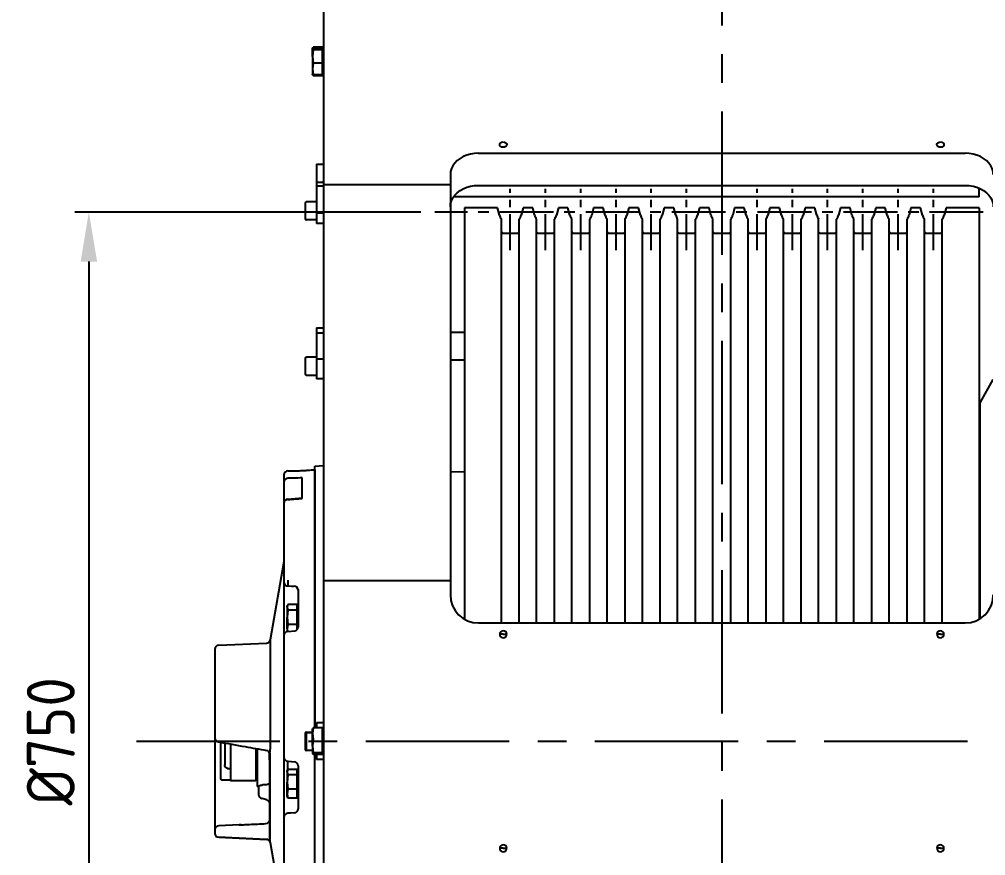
# Model space of a CAD drawing. Header units: millimetres. Extents: x -13 to 15102, y -1400 to 6249.
# Drawn here: x 10744 to 11430, y 1658 to 2251 of the extents above; entities that cross this region are included whole.
import ezdxf

# ---------------------------------------------------------------- set-up
doc = ezdxf.new("R2010")
doc.units = ezdxf.units.MM
doc.header["$LTSCALE"] = 2
doc.linetypes.add('CENTER', pattern=[10.16, 6.35, -1.27, 1.27, -1.27])
doc.linetypes.add('CENTER8', pattern=[6.35, 3.96875, -0.79375, 0.79375, -0.79375])
doc.layers.add('1轮廓实线层', color=7, linetype='Continuous')
doc.layers.add('3中心线层', color=1, linetype='CENTER8')
doc.styles.get("Standard").update_dxf_attribs({"font": 'isocp.shx', "height": 34, "bigfont": 'whgtxt.shx'})
doc.dimstyles.new('ISO-25', dxfattribs={"dimtxt": 34, "dimasz": 35, "dimexe": 10, "dimexo": 10, "dimgap": 10, "dimtad": 1, "dimdec": 4, "dimtxsty": 'Standard', "dimcen": 2.5, "dimclrd": 3, "dimclre": 3, "dimclrt": 2, "dimadec": 1, "dimazin": 2, "dimtfac": 1, "dimtdec": 4, "dimtmove": 0, "dimatfit": 3, "dimfxl": 1, "dimarcsym": 0})

# ---------------------------------------------------------------- blocks, each defined once
blk = doc.blocks.new('*D4852')
at = {"color": 3, "lineweight": -2}
for p, q in [((11029.07, 2114.05), (10783.64, 2114.05)), ((10793.64, 2079.05), (10793.64, 1399.05)), ((11029.07, 1364.05), (10783.64, 1364.05))]:
    blk.add_line(p, q, dxfattribs=at)
at = {"color": 3}
for points in [[(10799.48, 2079.05), (10787.81, 2079.05), (10793.64, 2114.05)], [(10787.81, 1399.05), (10799.48, 1399.05), (10793.64, 1364.05)]]:
    blk.add_solid(points, dxfattribs=at)
at = {"layer": 'Defpoints', "color": 0}
for p in [(11039.07, 2114.05), (10793.64, 1364.05), (11039.07, 1364.05)]:
    blk.add_point(p, dxfattribs=at)
at = {"color": 2, "insert": (10766.64, 1739.05), "char_height": 34, "attachment_point": 5, "rotation": 90}
blk.add_mtext('%%c750', dxfattribs=at)

msp = doc.modelspace()

# ---------------------------------------------------------------- linework, layer by layer
at = {"color": 1, "linetype": 'CENTER', "ltscale": 2}
for p, q in [((11092.46327, 2087.1569), (11092.46327, 2130.62078)), ((11117.46327, 2087.1569), (11117.46327, 2130.62078)), ((11142.46328, 2087.1569), (11142.46328, 2130.62078)), ((11167.46328, 2087.1569), (11167.46328, 2130.62078)), ((11192.46326, 2087.1569), (11192.46326, 2130.62078)), ((11217.46327, 2087.1569), (11217.46327, 2130.62078)), ((11267.46328, 2087.1569), (11267.46328, 2130.62078)), ((11292.46328, 2087.1569), (11292.46328, 2130.62078)), ((11317.46326, 2087.1569), (11317.46326, 2130.62078)), ((11342.46327, 2087.1569), (11342.46327, 2130.62078)), ((11367.46327, 2087.1569), (11367.46327, 2130.62078)), ((11392.46328, 2087.1569), (11392.46328, 2130.62078))]:
    msp.add_line(p, q, dxfattribs=at)
at = {"layer": '1轮廓实线层'}
for p, q in [((10959.96327, 2315.78453), (10959.96327, 2133.3382)), ((10952.7824, 2231.09635), (10952.28327, 2227.98424)), ((10952.28327, 2229.8113), (10952.56169, 2230.5763)), ((10952.39593, 2229.88622), (10952.28327, 2229.7365)), ((10952.28327, 2229.7365), (10952.28327, 2229.8113)), ((10952.28327, 2229.7365), (10952.7824, 2229.07301)), ((10952.28327, 2224.34618), (10952.28327, 2229.7365)), ((10952.7824, 2229.07301), (10952.28327, 2224.34618)), ((10952.7824, 2230.39999), (10952.60633, 2230.16592)), ((10952.64269, 2230.54682), (10952.7824, 2231.09635)), ((10959.36323, 2231.09635), (10952.7824, 2231.09635)), ((10959.36323, 2230.39999), (10952.7824, 2230.39999)), ((10959.36323, 2229.07301), (10952.7824, 2229.07301)), ((10959.36323, 2230.39999), (10959.36323, 2231.09635)), ((10959.36323, 2229.85872), (10959.36323, 2230.39999)), ((10959.36323, 2229.86131), (10959.96327, 2229.2613)), ((10959.36323, 2229.61428), (10959.36323, 2229.85872)), ((10959.36323, 2229.07301), (10959.36323, 2229.61428)), ((10959.36323, 2225.21695), (10959.36323, 2229.07301)), ((10952.28327, 2224.34618), (10952.7824, 2219.61935)), ((10952.28327, 2224.34618), (10952.28327, 2215.55599)), ((10959.36323, 2219.61935), (10959.36323, 2223.47542)), ((10959.96327, 2224.13524), (10959.41324, 2224.34618)), ((10952.7824, 2219.61935), (10952.28327, 2215.55599)), ((10952.28327, 2215.55599), (10952.7824, 2211.49262)), ((10952.28327, 2215.55599), (10952.28327, 2212.0813)), ((10959.36323, 2219.61935), (10952.7824, 2219.61935)), ((10959.36323, 2216.30453), (10959.36323, 2219.61935)), ((10959.36323, 2214.80744), (10959.36323, 2216.30453)), ((10959.36323, 2211.49262), (10959.36323, 2214.80744)), ((10952.28327, 2212.75919), (10952.7824, 2210.79626)), ((10952.56169, 2211.31631), (10952.28327, 2212.0813)), ((10952.7824, 2211.49262), (10952.39593, 2212.00638)), ((10959.36323, 2211.49262), (10952.7824, 2211.49262)), ((10959.36323, 2210.79626), (10952.7824, 2210.79626)), ((10959.96327, 2212.63131), (10959.36323, 2212.0313)), ((10959.36323, 2210.79626), (10959.36323, 2211.49262)), ((11069.96323, 2155.86468), (11414.96326, 2155.86468)), ((10954.96328, 2148.05304), (10959.96327, 2148.05304)), ((10954.96328, 2148.05304), (10954.96328, 2135.05303)), ((11049.96325, 2140.68945), (11049.96325, 2133.3382)), ((10959.96327, 2135.05303), (10954.96328, 2135.05303)), ((10954.96328, 2135.05303), (10954.96328, 2132.45305)), ((10959.96327, 2132.45305), (10954.96328, 2132.45305)), ((10954.96328, 2132.45305), (10954.96328, 2113.25302)), ((11049.96325, 2133.3382), (10959.96327, 2133.3382)), ((10959.96327, 2133.3382), (10959.96327, 1852.85468)), ((11049.96325, 2133.3382), (11049.96325, 1852.85468)), ((11069.96323, 2133.06676), (11414.96326, 2133.06676)), ((11424.96325, 2125.05304), (11424.96325, 2131.03365)), ((11424.96325, 2125.05304), (11052.33045, 2125.05304)), ((10946.96326, 2120.55304), (10946.96326, 2120.13628)), ((10946.96326, 2120.13628), (10946.96326, 2109.55303)), ((10947.96325, 2121.55302), (10954.96328, 2121.55302)), ((10959.96327, 2113.25302), (10954.96328, 2113.25302)), ((10954.96328, 2113.25302), (10954.96328, 2106.05305)), ((10954.96328, 2108.55304), (10947.96325, 2108.55304)), ((10959.96327, 2106.05305), (10954.96328, 2106.05305)), ((10954.96328, 2032.06732), (10959.96327, 2032.06732)), ((10954.96328, 2032.06732), (10954.96328, 2028.25972)), ((10959.96327, 2028.25972), (10954.96328, 2028.25972)), ((10954.96328, 2028.25972), (10954.96328, 2026.23551)), ((11049.96325, 2029.06733), (11059.96324, 2029.06733)), ((10954.96328, 2026.23551), (10954.96328, 2009.88778)), ((10946.96326, 2010.42517), (10946.96326, 2010.00842)), ((10946.96326, 2010.00842), (10946.96326, 1999.42519)), ((10947.96325, 2011.42519), (10954.96328, 2011.42519)), ((10959.96327, 2009.88778), (10954.96328, 2009.88778)), ((10954.96328, 2009.88778), (10954.96328, 1995.92518)), ((11059.96324, 2009.06732), (11049.96325, 2009.06732)), ((10954.96328, 1998.42518), (10947.96325, 1998.42518)), ((10959.96327, 1995.92518), (10954.96328, 1995.92518)), ((11425.53316, 1979.05303), (11434.96327, 1995.38641)), ((11424.96325, 1978.17542), (11425.53316, 1979.05303)), ((11425.53316, 1825.92542), (11425.53316, 1979.05303)), ((10953.96323, 1934.05302), (10959.96327, 1934.57796)), ((10953.96323, 1748.51378), (10953.96323, 1934.05302)), ((10931.96328, 1927.68115), (10931.96328, 1922.55998)), ((10944.8324, 1911.16036), (10944.8324, 1925.68979)), ((10952.96259, 1931.46988), (10953.8324, 1931.50786)), ((10953.8324, 1931.50786), (10953.8324, 1748.51378)), ((11049.96325, 1930.37838), (11059.96324, 1929.94178)), ((10931.96328, 1922.55998), (10931.96328, 1907.68849)), ((10931.96328, 1907.68849), (10931.96328, 1851.56653)), ((10934.7309, 1910.67896), (10942.4559, 1911.28624)), ((10922.38135, 1811.12698), (10931.91768, 1865.21015)), ((10931.91768, 1865.21015), (10931.91768, 1739.05303)), ((10931.96328, 1851.56653), (10931.96328, 1842.55387)), ((11049.96325, 1852.85468), (10959.96327, 1852.85468)), ((10959.96327, 1852.85468), (10959.96327, 1627.02177)), ((11049.96325, 1852.85468), (11049.96325, 1842.90415)), ((10941.96327, 1846.64432), (10941.96327, 1819.89465)), ((10931.96328, 1842.55387), (10931.96328, 1813.91059)), ((10934.7824, 1835.95067), (10934.28327, 1833.99628)), ((10934.28327, 1834.66803), (10934.55918, 1835.4261)), ((10934.28327, 1833.99628), (10934.28327, 1834.66803)), ((10934.28327, 1833.99628), (10934.7824, 1832.0419)), ((10934.28327, 1833.99628), (10934.28327, 1826.96808)), ((10934.7824, 1832.0419), (10934.28327, 1826.96808)), ((10941.36323, 1835.95067), (10934.7824, 1835.95067)), ((10941.36323, 1832.0419), (10934.7824, 1832.0419)), ((10941.36323, 1834.35631), (10941.36323, 1835.95067)), ((10941.36323, 1834.71803), (10941.96327, 1834.11803)), ((10941.36323, 1832.0419), (10941.36323, 1833.63625)), ((10941.36323, 1827.90277), (10941.36323, 1832.0419)), ((10941.96327, 1833.48796), (10941.41323, 1833.99628)), ((10934.28327, 1826.96808), (10934.7824, 1821.89426)), ((10934.28327, 1818.77483), (10934.28327, 1826.96808)), ((10941.36323, 1826.03339), (10941.36323, 1827.90277)), ((10941.36323, 1821.89426), (10941.36323, 1826.03339)), ((11069.96323, 1822.90415), (11414.96326, 1822.90415)), ((10934.7824, 1821.89426), (10934.28327, 1818.77483)), ((10934.28327, 1818.77483), (10934.59446, 1816.83008)), ((10934.28327, 1818.77483), (10934.28327, 1816.93803)), ((10934.31873, 1816.84054), (10934.28327, 1816.93803)), ((10934.66855, 1816.8958), (10939.68911, 1817.39137)), ((10941.36323, 1821.89426), (10934.7824, 1821.89426)), ((10941.36323, 1819.34949), (10941.36323, 1821.89426)), ((10941.36323, 1818.20017), (10941.36323, 1819.34949)), ((10922.38135, 1739.05303), (10922.38135, 1811.12698)), ((10931.96328, 1813.91059), (10931.96328, 1739.05303)), ((11087.46327, 1814.90414), (11084.96327, 1814.90414)), ((11087.46327, 1814.90414), (11089.96327, 1814.90414)), ((11397.46327, 1814.90414), (11394.96328, 1814.90414)), ((11397.46327, 1814.90414), (11399.96327, 1814.90414)), ((10882.96325, 1804.18116), (10882.96325, 1741.57033)), ((10885.83238, 1807.1783), (10919.55776, 1808.65078)), ((10952.7824, 1748.51378), (10952.28327, 1744.45605)), ((10952.28327, 1744.45605), (10952.28327, 1747.91803)), ((10952.39748, 1747.99509), (10952.7824, 1748.51378)), ((10959.36323, 1748.51378), (10952.7824, 1748.51378)), ((10959.96327, 1752.05303), (10954.96328, 1752.05303)), ((10954.96328, 1752.05303), (10954.96328, 1748.51378)), ((10959.36323, 1745.20356), (10959.36323, 1748.51378)), ((10959.36323, 1747.96803), (10959.96327, 1747.36803)), ((10882.96325, 1741.57033), (10882.96325, 1676.23157)), ((10946.96326, 1744.55303), (10946.96326, 1744.13627)), ((10946.96326, 1744.13627), (10946.96326, 1733.55303)), ((10947.96325, 1745.55303), (10952.28327, 1745.55303)), ((10947.96325, 1745.06049), (10947.96325, 1745.55303)), ((10952.28327, 1745.06049), (10947.96325, 1745.06049)), ((10947.96325, 1732.55303), (10947.96325, 1745.06049)), ((10952.28327, 1744.45605), (10952.7824, 1740.39831)), ((10952.28327, 1735.66794), (10952.28327, 1744.45605)), ((10959.36323, 1743.70854), (10959.36323, 1745.20356)), ((10959.36323, 1740.39831), (10959.36323, 1743.70854)), ((10886.9632, 1738.34117), (10886.9632, 1730.71965)), ((10889.96322, 1737.81018), (10889.96322, 1727.45436)), ((10889.96322, 1737.81018), (10889.96322, 1722.45656)), ((10893.96329, 1737.10364), (10893.96329, 1719.40518)), ((10893.96329, 1737.10364), (10893.96329, 1711.05303)), ((10911.96324, 1733.92522), (10911.96324, 1711.05303)), ((10912.96328, 1733.74097), (10912.96328, 1707.05303)), ((10922.38135, 1735.3418), (10922.38135, 1739.05303)), ((10931.96328, 1739.05303), (10931.91768, 1739.05303)), ((10931.91768, 1739.05303), (10931.91768, 1612.89591)), ((10931.96328, 1739.05303), (10931.96328, 1727.92676)), ((10952.7824, 1740.39831), (10952.28327, 1735.66794)), ((10952.28327, 1735.66794), (10952.7824, 1730.93756)), ((10952.28327, 1735.66794), (10952.28327, 1730.26492)), ((10959.36323, 1736.53936), (10959.36323, 1740.39831)), ((10959.36323, 1730.93756), (10959.36323, 1734.79652)), ((10959.96327, 1735.87795), (10959.41324, 1735.66794)), ((10921.46326, 1730.10641), (10921.46326, 1725.80681)), ((10921.46326, 1730.10641), (10921.81731, 1730.10641)), ((10921.46326, 1726.81598), (10921.96323, 1726.81598)), ((10921.96323, 1730.22824), (10921.96323, 1669.99934)), ((10921.97843, 1669.8271), (10921.97843, 1730.20622)), ((10931.96328, 1727.92676), (10931.96328, 1689.17286)), ((10952.28327, 1732.55303), (10947.96325, 1732.55303)), ((10952.7824, 1730.93756), (10952.28327, 1730.26492)), ((10952.28327, 1730.26492), (10952.39748, 1730.11098)), ((10952.28327, 1730.18803), (10952.28327, 1730.26492)), ((10952.60609, 1729.82991), (10952.7824, 1729.59228)), ((10959.36323, 1730.93756), (10952.7824, 1730.93756)), ((10959.36323, 1729.59228), (10952.7824, 1729.59228)), ((10953.96323, 1544.05304), (10953.96323, 1729.59228)), ((10954.96328, 1729.59228), (10954.96328, 1726.05303)), ((10959.36323, 1730.38883), (10959.36323, 1730.93756)), ((10959.96327, 1730.73803), (10959.36323, 1730.13803)), ((10959.36323, 1730.14101), (10959.36323, 1730.38883)), ((10959.36323, 1729.59228), (10959.36323, 1730.14101)), ((10886.9632, 1725.59061), (10886.9632, 1713.41052)), ((10921.46326, 1725.80681), (10921.96323, 1725.80681)), ((10934.70181, 1718.82697), (10934.70181, 1724.94955)), ((10941.96327, 1721.5413), (10941.96327, 1691.1227)), ((10959.96327, 1726.05303), (10954.96328, 1726.05303)), ((10886.9632, 1713.41052), (10886.9632, 1712.55303)), ((10934.7824, 1719.07271), (10934.28327, 1717.11832)), ((10934.28327, 1717.79007), (10934.55918, 1718.54814)), ((10934.28327, 1717.11832), (10934.28327, 1717.79007)), ((10934.28327, 1717.11832), (10934.7824, 1715.16394)), ((10934.28327, 1717.11832), (10934.28327, 1710.09012)), ((10934.7824, 1715.16394), (10934.28327, 1710.09012)), ((10941.36323, 1719.07271), (10934.7824, 1719.07271)), ((10941.36323, 1715.16394), (10934.7824, 1715.16394)), ((10941.36323, 1717.47836), (10941.36323, 1719.07271)), ((10941.36323, 1717.84007), (10941.96327, 1717.24007)), ((10941.36323, 1715.16394), (10941.36323, 1716.75829)), ((10941.36323, 1711.02481), (10941.36323, 1715.16394)), ((10941.96327, 1716.61), (10941.41323, 1717.11832)), ((10893.96329, 1711.55303), (10887.96325, 1711.55303)), ((10911.96324, 1711.05303), (10893.96329, 1711.05303)), ((10913.98288, 1707.05303), (10912.96328, 1707.05303)), ((10913.96327, 1707.01456), (10913.96327, 1707.05303)), ((10913.96327, 1707.01456), (10913.96327, 1703.2871)), ((10934.28327, 1710.09012), (10934.7824, 1705.0163)), ((10934.28327, 1701.89687), (10934.28327, 1710.09012)), ((10941.36323, 1709.15543), (10941.36323, 1711.02481)), ((10941.36323, 1705.0163), (10941.36323, 1709.15543)), ((10913.96327, 1703.2871), (10913.96327, 1701.35501)), ((10934.7824, 1705.0163), (10934.28327, 1701.89687)), ((10934.28327, 1701.89687), (10934.7824, 1698.77744)), ((10934.28327, 1700.06007), (10934.28327, 1701.89687)), ((10934.55918, 1699.30201), (10934.28327, 1700.06007)), ((10941.36323, 1705.0163), (10934.7824, 1705.0163)), ((10941.36323, 1702.47153), (10941.36323, 1705.0163)), ((10941.36323, 1701.32221), (10941.36323, 1702.47153)), ((10941.36323, 1698.77744), (10941.36323, 1701.32221)), ((10941.96327, 1700.61007), (10941.36323, 1700.01007)), ((10919.73973, 1697.50523), (10916.18682, 1698.45724)), ((10934.7824, 1698.77744), (10934.64084, 1699.33174)), ((10941.36323, 1698.77744), (10934.7824, 1698.77744)), ((10931.96328, 1689.17286), (10931.96328, 1685.10601)), ((10900.11568, 1679.86661), (10885.83238, 1679.22631)), ((10901.6921, 1679.93728), (10900.11568, 1679.86661)), ((10919.0941, 1680.71738), (10919.19626, 1680.6324)), ((10931.96328, 1685.10601), (10931.96328, 1609.49311)), ((10882.96325, 1676.23157), (10882.96325, 1673.97357)), ((10899.84889, 1670.3174), (10885.7295, 1671.02141)), ((10885.83238, 1670.97867), (10900.11425, 1670.37265)), ((10900.1065, 1670.30455), (10899.84889, 1670.3174)), ((10919.55776, 1669.45528), (10900.11127, 1670.30433)), ((10900.11425, 1670.37265), (10919.55776, 1669.54761)), ((10919.55776, 1669.54761), (10919.55776, 1669.45528)), ((10922.38135, 1666.97908), (10922.38135, 1667.07469)), ((10931.91768, 1612.89591), (10922.38135, 1666.97908)), ((11087.46327, 1663.20192), (11084.96327, 1663.20192)), ((11087.46327, 1663.20192), (11089.96327, 1663.20192)), ((11397.46327, 1663.20192), (11394.96328, 1663.20192)), ((11397.46327, 1663.20192), (11399.96327, 1663.20192))]:
    msp.add_line(p, q, dxfattribs=at)
at = {"layer": '1轮廓实线层', "color": 4}
for p, q in [((11083.37722, 2117.05302), (11059.96324, 2117.05302)), ((11059.96324, 2117.05302), (11059.96324, 1825.58364)), ((11084.73585, 2111.98249), (11083.37722, 2117.05302)), ((11101.5493, 2117.05302), (11100.19068, 2111.98249)), ((11108.37719, 2117.05302), (11101.5493, 2117.05302)), ((11109.73588, 2111.98249), (11108.37719, 2117.05302)), ((11126.54934, 2117.05302), (11125.19065, 2111.98249)), ((11133.37723, 2117.05302), (11126.54934, 2117.05302)), ((11134.73586, 2111.98249), (11133.37723, 2117.05302)), ((11151.54932, 2117.05302), (11150.19069, 2111.98249)), ((11158.37721, 2117.05302), (11151.54932, 2117.05302)), ((11159.73583, 2111.98249), (11158.37721, 2117.05302)), ((11176.54935, 2117.05302), (11175.19066, 2111.98249)), ((11183.37718, 2117.05302), (11176.54935, 2117.05302)), ((11184.73587, 2111.98249), (11183.37718, 2117.05302)), ((11201.54933, 2117.05302), (11200.1907, 2111.98249)), ((11208.37722, 2117.05302), (11201.54933, 2117.05302)), ((11209.73585, 2111.98249), (11208.37722, 2117.05302)), ((11226.5493, 2117.05302), (11225.19068, 2111.98249)), ((11233.37719, 2117.05302), (11226.5493, 2117.05302)), ((11234.73588, 2111.98249), (11233.37719, 2117.05302)), ((11251.54934, 2117.05302), (11250.19065, 2111.98249)), ((11258.37723, 2117.05302), (11251.54934, 2117.05302)), ((11259.73586, 2111.98249), (11258.37723, 2117.05302)), ((11276.54932, 2117.05302), (11275.19069, 2111.98249)), ((11283.37721, 2117.05302), (11276.54932, 2117.05302)), ((11284.73583, 2111.98249), (11283.37721, 2117.05302)), ((11301.54935, 2117.05302), (11300.19066, 2111.98249)), ((11308.37718, 2117.05302), (11301.54935, 2117.05302)), ((11309.73587, 2111.98249), (11308.37718, 2117.05302)), ((11326.54933, 2117.05302), (11325.1907, 2111.98249)), ((11333.37722, 2117.05302), (11326.54933, 2117.05302)), ((11334.73585, 2111.98249), (11333.37722, 2117.05302)), ((11351.5493, 2117.05302), (11350.19068, 2111.98249)), ((11358.37719, 2117.05302), (11351.5493, 2117.05302)), ((11359.73588, 2111.98249), (11358.37719, 2117.05302)), ((11376.54934, 2117.05302), (11375.19065, 2111.98249)), ((11383.37723, 2117.05302), (11376.54934, 2117.05302)), ((11384.73586, 2111.98249), (11383.37723, 2117.05302)), ((11401.54932, 2117.05302), (11400.19069, 2111.98249)), ((11424.96325, 2117.05302), (11401.54932, 2117.05302)), ((11424.96325, 2117.05302), (11424.96325, 1825.58364)), ((11086.11647, 1822.90415), (11086.11647, 2109.18294)), ((11098.81011, 1822.90415), (11098.81011, 2109.18294)), ((11111.11645, 1823.0348), (11111.11645, 2109.18294)), ((11123.81009, 1822.86362), (11123.81009, 2109.18294)), ((11136.11642, 1822.90415), (11136.11642, 2109.18294)), ((11148.81006, 1822.90415), (11148.81006, 2109.18294)), ((11161.11646, 1822.90415), (11161.11646, 2109.18294)), ((11173.8101, 1822.90415), (11173.8101, 2109.18294)), ((11186.11643, 1822.90415), (11186.11643, 2109.18294)), ((11198.81008, 1822.90415), (11198.81008, 2109.18294)), ((11211.11647, 1822.90415), (11211.11647, 2109.18294)), ((11223.81011, 1822.90415), (11223.81011, 2109.18294)), ((11236.11645, 1822.90415), (11236.11645, 2109.18294)), ((11248.81009, 1822.90415), (11248.81009, 2109.18294)), ((11261.11642, 1822.90415), (11261.11642, 2109.18294)), ((11273.81006, 1822.90415), (11273.81006, 2109.18294)), ((11286.11646, 1822.90415), (11286.11646, 2109.18294)), ((11298.8101, 1822.90415), (11298.8101, 2109.18294)), ((11311.11643, 1822.90415), (11311.11643, 2109.18294)), ((11323.81008, 1822.90415), (11323.81008, 2109.18294)), ((11336.11647, 1822.90415), (11336.11647, 2109.18294)), ((11348.81011, 1822.90415), (11348.81011, 2109.18294)), ((11361.11645, 1822.90415), (11361.11645, 2109.18294)), ((11373.81009, 1822.90415), (11373.81009, 2109.18294)), ((11386.11642, 1822.86361), (11386.11642, 2109.18294)), ((11398.81006, 1823.0348), (11398.81006, 2109.18294)), ((11097.81007, 2099.05305), (11087.11646, 2099.05305)), ((11122.8101, 2099.05305), (11112.11643, 2099.05305)), ((11147.81008, 2099.05305), (11137.11647, 2099.05305)), ((11172.81011, 2099.05305), (11162.11644, 2099.05305)), ((11197.81009, 2099.05305), (11187.11642, 2099.05305)), ((11222.81007, 2099.05305), (11212.11646, 2099.05305)), ((11247.8101, 2099.05305), (11237.11643, 2099.05305)), ((11272.81008, 2099.05305), (11262.11647, 2099.05305)), ((11297.81011, 2099.05305), (11287.11644, 2099.05305)), ((11322.81009, 2099.05305), (11312.11642, 2099.05305)), ((11347.81007, 2099.05305), (11337.11646, 2099.05305)), ((11372.8101, 2099.05305), (11362.11643, 2099.05305)), ((11397.81008, 2099.05305), (11387.11647, 2099.05305))]:
    msp.add_line(p, q, dxfattribs=at)
at = {"layer": '1轮廓实线层', "flags": 128}
for points in [[(11087.46327, 2160.03787), (11086.50656, 2160.18226), (11085.69546, 2160.59344), (11085.15353, 2161.20883), (11084.96327, 2161.93475), (11085.15353, 2162.66068), (11085.69546, 2163.27607), (11086.50656, 2163.68725), (11087.46327, 2163.83167)], [(11087.46327, 2163.83167), (11088.41998, 2163.68725), (11089.23103, 2163.27607), (11089.77295, 2162.66068), (11089.96327, 2161.93475), (11089.77295, 2161.20883), (11089.23103, 2160.59344), (11088.41998, 2160.18226), (11087.46327, 2160.03787)], [(11397.46327, 2160.03787), (11396.50656, 2160.18226), (11395.69546, 2160.59344), (11395.15353, 2161.20883), (11394.96328, 2161.93475), (11395.15353, 2162.66068), (11395.69546, 2163.27607), (11396.50656, 2163.68725), (11397.46327, 2163.83167)], [(11397.46327, 2163.83167), (11398.41999, 2163.68725), (11399.23103, 2163.27607), (11399.77295, 2162.66068), (11399.96327, 2161.93475), (11399.77295, 2161.20883), (11399.23103, 2160.59344), (11398.41999, 2160.18226), (11397.46327, 2160.03787)], [(11069.96323, 2155.86468), (11067.11693, 2155.71021), (11064.32862, 2155.24997), (11061.65494, 2154.49332), (11059.15041, 2153.45567), (11056.86606, 2152.1581), (11054.84826, 2150.6271), (11053.13821, 2148.89379), (11051.77064, 2146.99345), (11050.77339, 2144.96481), (11050.1668, 2142.84911), (11049.96325, 2140.68945)], [(11434.96327, 2140.68945), (11434.75969, 2142.84911), (11434.15312, 2144.96481), (11433.15591, 2146.99345), (11431.78834, 2148.89379), (11430.07825, 2150.6271), (11428.06045, 2152.1581), (11425.77608, 2153.45567), (11423.27155, 2154.49332), (11420.59789, 2155.24997), (11417.80956, 2155.71021), (11414.96326, 2155.86468)], [(11049.96325, 2117.89154), (11050.1668, 2120.0512), (11050.77339, 2122.16689), (11051.77064, 2124.19554), (11053.13821, 2126.09588), (11054.84826, 2127.82918), (11056.86606, 2129.36019), (11059.15041, 2130.65772), (11061.65494, 2131.69541), (11064.32862, 2132.45206), (11067.11693, 2132.9123), (11069.96323, 2133.06676)], [(11414.96326, 2133.06676), (11417.80956, 2132.9123), (11420.59789, 2132.45206), (11423.27155, 2131.69541), (11425.77608, 2130.65772), (11428.06045, 2129.36019), (11430.07825, 2127.82918), (11431.78834, 2126.09588), (11433.15591, 2124.19554), (11434.15312, 2122.16689), (11434.75969, 2120.0512), (11434.96327, 2117.89154)], [(10934.70181, 1849.11842), (10937.234, 1849.0039), (10939.22473, 1848.91376)], [(10941.90658, 1819.35712), (10941.91195, 1819.38297), (10941.96327, 1819.89465)], [(10934.70181, 1724.94955), (10937.234, 1724.71868), (10939.22473, 1724.5372)], [(10939.22473, 1688.32107), (10936.69124, 1688.13715), (10934.70181, 1687.99276)]]:
    msp.add_lwpolyline(points, dxfattribs=at)
at = {"layer": '1轮廓实线层'}
for centre, radius, start, end in [((10947.96325, 2120.55303), 1, 90, 180), ((10947.96325, 2109.55303), 1, 180, 270), ((10947.96325, 2010.42518), 1, 90, 180), ((10947.96325, 1999.42518), 1, 180, 270), ((10934.96325, 1927.68116), 3, 92.5, 180), ((10934.91891, 1922.52113), 2.95588, 91.67693242, 179.24693975), ((10953.96325, 1928.51071), 3, 90, 92.5), ((10934.96325, 1907.68849), 3, 94.50563689, 180), ((10934.79707, 1907.52995), 2.83823, 89.28666581, 176.79789292), ((10934.37711, 1910.39154), 0.45591, 357.03455278, 39.07927012), ((10928.96325, 1865.73109), 3, 350, 0), ((10934.66472, 1851.8327), 2.71452, 185.62705878, 270.78291624), ((10956.71045, 1850.35587), 22.0434, 176.85164906, 183.21810071), ((10963.2073, 1850.3591), 28.53254, 173.97433364, 177.57465505), ((10939.26179, 1846.19945), 2.71457, 5.62784596, 90.78212906), ((10939.30686, 1846.32879), 2.67508, 6.77383396, 91.6201835), ((11069.96325, 1842.90415), 20, 180, 270), ((11414.96325, 1842.90415), 20, 270, 0), ((10934.96325, 1813.91059), 3, 95.64226259, 180), ((11087.46325, 1814.90415), 2.5, 0, 180), ((11397.46325, 1814.90415), 2.5, 0, 180), ((10919.42693, 1811.64793), 3, 272.5, 350), ((11087.46325, 1814.90415), 2.5, 180, 0), ((11397.46325, 1814.90415), 2.5, 180, 0), ((10885.96325, 1804.18116), 3, 92.5, 180), ((10885.96325, 1741.57033), 3, 180, 260), ((10947.96325, 1744.55303), 1, 90, 180), ((10947.92681, 1744.09683), 0.96435, 87.83449778, 177.65597991), ((10918.96325, 1729.65898), 3, 0, 80), ((10922.19039, 1730.55712), 0.24261, 163.43113515, 180.10355291), ((10921.99275, 1730.23236), 0.02981, 187.96197526, 241.28602223), ((10934.96325, 1727.92677), 3, 180, 264.79028994), ((10947.96325, 1733.55303), 1, 180, 270), ((10938.94674, 1721.5335), 3.01654, 0.14824195, 84.7123839), ((10887.96325, 1712.55303), 1, 180, 270), ((10916.96325, 1701.35501), 3, 180, 255), ((10918.96325, 1694.60746), 3, 0, 75), ((10934.90246, 1685.06008), 2.93954, 93.91394362, 179.10467772), ((10939.02406, 1691.25378), 2.93957, 273.91445786, 359.10408964), ((10939.04918, 1691.18811), 2.91482, 273.58075094, 358.71409617), ((10885.96195, 1676.23041), 2.9987, 92.47640397, 179.97794651), ((10918.96579, 1683.71207), 2.99744, 272.45336578, 359.96173543), ((10885.96325, 1673.97357), 3, 180, 267.10821954), ((10919.42863, 1666.55171), 2.99868, 10.04400848, 87.53192934), ((10919.42693, 1666.45813), 3, 10, 87.5), ((10922.72136, 1670.01684), 0.77358, 179.81206332, 189.2582855), ((10922.95048, 1669.99967), 0.98725, 180.01894078, 190.06682934), ((11087.46325, 1663.20192), 2.5, 0, 180), ((11397.46325, 1663.20192), 2.5, 0, 180), ((11087.46325, 1663.20192), 2.5, 180, 0), ((11397.46325, 1663.20192), 2.5, 180, 0)]:
    msp.add_arc(centre, radius, start, end, dxfattribs=at)
at = {"layer": '1轮廓实线层', "color": 4}
for centre, radius, start, end in [((11092.46327, 2114.05303), 8, 195, 217.5), ((11092.46327, 2114.05303), 8, 322.5, 345), ((11117.46327, 2114.05303), 8, 195, 217.5), ((11117.46327, 2114.05303), 8, 322.5, 345), ((11142.46327, 2114.05303), 8, 195, 217.5), ((11142.46327, 2114.05303), 8, 322.5, 345), ((11167.46327, 2114.05303), 8, 195, 217.5), ((11167.46327, 2114.05303), 8, 322.5, 345), ((11192.46327, 2114.05303), 8, 195, 217.5), ((11192.46327, 2114.05303), 8, 322.5, 345), ((11217.46327, 2114.05303), 8, 195, 217.5), ((11217.46327, 2114.05303), 8, 322.5, 345), ((11242.46327, 2114.05303), 8, 195, 217.5), ((11242.46327, 2114.05303), 8, 322.5, 345), ((11267.46327, 2114.05303), 8, 195, 217.5), ((11267.46327, 2114.05303), 8, 322.5, 345), ((11292.46327, 2114.05303), 8, 195, 217.5), ((11292.46327, 2114.05303), 8, 322.5, 345), ((11317.46327, 2114.05303), 8, 195, 217.5), ((11317.46327, 2114.05303), 8, 322.5, 345), ((11342.46327, 2114.05303), 8, 195, 217.5), ((11342.46327, 2114.05303), 8, 322.5, 345), ((11367.46327, 2114.05303), 8, 195, 217.5), ((11367.46327, 2114.05303), 8, 322.5, 345), ((11392.46327, 2114.05303), 8, 195, 217.5), ((11392.46327, 2114.05303), 8, 322.5, 345), ((11087.11644, 2100.05303), 1, 180, 270), ((11097.81009, 2100.05303), 1, 270, 0), ((11112.11644, 2100.05303), 1, 180, 270), ((11122.81009, 2100.05303), 1, 270, 0), ((11137.11644, 2100.05303), 1, 180, 270), ((11147.81009, 2100.05303), 1, 270, 0), ((11162.11644, 2100.05303), 1, 180, 270), ((11172.81009, 2100.05303), 1, 270, 0), ((11187.11644, 2100.05303), 1, 180, 270), ((11197.81009, 2100.05303), 1, 270, 0), ((11212.11644, 2100.05303), 1, 180, 270), ((11222.81009, 2100.05303), 1, 270, 0), ((11237.11644, 2100.05303), 1, 180, 270), ((11247.81009, 2100.05303), 1, 270, 0), ((11262.11644, 2100.05303), 1, 180, 270), ((11272.81009, 2100.05303), 1, 270, 0), ((11287.11644, 2100.05303), 1, 180, 270), ((11297.81009, 2100.05303), 1, 270, 0), ((11312.11644, 2100.05303), 1, 180, 270), ((11322.81009, 2100.05303), 1, 270, 0), ((11337.11644, 2100.05303), 1, 180, 270), ((11347.81009, 2100.05303), 1, 270, 0), ((11362.11644, 2100.05303), 1, 180, 270), ((11372.81009, 2100.05303), 1, 270, 0), ((11387.11644, 2100.05303), 1, 180, 270), ((11397.81009, 2100.05303), 1, 270, 0)]:
    msp.add_arc(centre, radius, start, end, dxfattribs=at)
at = {"layer": '1轮廓实线层'}
for points, knots in [([(10959.41324, 2224.34618), (10959.41061, 2224.50882), (10959.40591, 2224.79969), (10959.37629, 2225.08928), (10959.36323, 2225.21695)], [0, 0, 0, 0, 0.559131018, 1, 1, 1, 1]), ([(10959.36323, 2223.47542), (10959.37927, 2223.6378), (10959.40788, 2223.92751), (10959.41161, 2224.21836), (10959.41324, 2224.34618)], [0, 0, 0, 0, 0.560504335, 1, 1, 1, 1]), ([(10944.8324, 1925.68979), (10942.96571, 1925.65011), (10939.63236, 1925.57926), (10936.29905, 1925.50738), (10934.83241, 1925.47575)], [0, 0, 0, 0, 0.560001579, 1, 1, 1, 1]), ([(10934.96354, 1930.68402), (10935.09894, 1930.68325), (10935.36969, 1930.68172), (10937.45301, 1930.68696), (10940.42865, 1930.73139), (10942.78508, 1930.82109), (10943.96324, 1930.86593)], [0, 0, 0, 0, 0.2501699852, 0.5002137998, 0.7501192192, 1, 1, 1, 1]), ([(10943.96324, 1930.86593), (10945.13772, 1930.92374), (10947.48753, 1931.03941), (10950.51541, 1931.25969), (10952.39004, 1931.41694), (10953.18342, 1931.48992), (10952.96281, 1931.46987), (10952.96259, 1931.46985)], [0, 0, 0, 0, 0.249798552, 0.499775493, 0.749876293, 0.999751986, 1, 1, 1, 1]), ([(10934.83241, 1910.36796), (10936.69906, 1910.51613), (10940.03237, 1910.78073), (10943.36572, 1911.04436), (10944.8324, 1911.16036)], [0, 0, 0, 0, 0.560000519, 1, 1, 1, 1]), ([(10942.459, 1911.24823), (10942.6184, 1911.27017), (10943.38026, 1911.37503), (10944.19116, 1911.25515), (10944.8324, 1911.16036)], [0, 0, 0, 0, 0.209226903, 1, 1, 1, 1]), ([(10939.23123, 1849.0028), (10939.23005, 1848.98576), (10939.22794, 1848.95534), (10939.22571, 1848.92647), (10939.22473, 1848.91376)], [0, 0, 0, 0, 0.5599626176, 1, 1, 1, 1]), ([(10941.41323, 1833.99628), (10941.41061, 1834.06353), (10941.4059, 1834.1838), (10941.37629, 1834.30353), (10941.36323, 1834.35631)], [0, 0, 0, 0, 0.559128257, 1, 1, 1, 1]), ([(10941.36323, 1833.63625), (10941.37926, 1833.70339), (10941.40788, 1833.82317), (10941.4116, 1833.94343), (10941.41323, 1833.99628)], [0, 0, 0, 0, 0.560515135, 1, 1, 1, 1]), ([(10939.69442, 1817.3924), (10939.88, 1817.42413), (10940.29136, 1817.49446), (10940.97937, 1817.86728), (10941.63055, 1818.53935), (10941.81989, 1819.11526), (10941.91797, 1819.41359)], [0, 0, 0, 0, 0.194073598, 0.430178005, 0.704816182, 1, 1, 1, 1]), ([(10885.44233, 1738.61591), (10891.76589, 1737.50089), (10903.11052, 1735.50051), (10914.46069, 1733.49918), (10919.48421, 1732.6134)], [0, 0, 0, 0, 0.557405379, 1, 1, 1, 1]), ([(10921.95786, 1730.6263), (10922.02737, 1730.93464), (10922.16636, 1731.5512), (10922.33747, 1733.13911), (10922.36472, 1734.50701), (10922.38135, 1735.3418)], [0, 0, 0, 0, 0.280515982, 0.560920459, 1, 1, 1, 1]), ([(10959.41324, 1735.66794), (10959.41061, 1735.8307), (10959.40591, 1736.12181), (10959.37629, 1736.4116), (10959.36323, 1736.53936)], [0, 0, 0, 0, 0.559118452, 1, 1, 1, 1]), ([(10959.36323, 1734.79652), (10959.37927, 1734.95902), (10959.40788, 1735.24895), (10959.41161, 1735.54002), (10959.41324, 1735.66794)], [0, 0, 0, 0, 0.5605089921, 1, 1, 1, 1]), ([(10886.9632, 1731.69506), (10886.9632, 1731.2293), (10886.9632, 1730.29944), (10886.9632, 1728.78651), (10886.9632, 1727.20628), (10886.9632, 1726.02625), (10886.9632, 1725.7362), (10886.9632, 1725.59061)], [0, 0, 0, 0, 0.187652357, 0.374639915, 0.561010698, 0.779646681, 1, 1, 1, 1]), ([(10921.79347, 1730.65383), (10921.74658, 1730.77452), (10921.65678, 1731.00561), (10921.40508, 1731.44339), (10921.01918, 1731.90062), (10920.48005, 1732.28386), (10920.13154, 1732.42111), (10919.96283, 1732.48755)], [0, 0, 0, 0, 0.156746124, 0.300122805, 0.556193949, 0.78516951, 1, 1, 1, 1]), ([(10921.94779, 1730.55668), (10921.95031, 1730.53202), (10921.95539, 1730.48237), (10921.9619, 1730.36943), (10921.96269, 1730.28528), (10921.96323, 1730.22824)], [0, 0, 0, 0, 0.241295484, 0.48569838, 1, 1, 1, 1]), ([(10921.97843, 1730.20622), (10921.97759, 1730.28804), (10921.97611, 1730.4339), (10921.96343, 1730.5676), (10921.95786, 1730.6263)], [0, 0, 0, 0, 0.560939266, 1, 1, 1, 1]), ([(10893.96329, 1719.40518), (10893.43807, 1719.44791), (10892.38811, 1719.53332), (10891.06482, 1720.20559), (10890.1414, 1721.20205), (10890.02269, 1722.03788), (10889.96322, 1722.45656)], [0, 0, 0, 0, 0.250005444, 0.499786033, 0.749431175, 1, 1, 1, 1]), ([(10941.41323, 1717.11832), (10941.41061, 1717.18557), (10941.4059, 1717.30584), (10941.37629, 1717.42557), (10941.36323, 1717.47836)], [0, 0, 0, 0, 0.5591260029, 1, 1, 1, 1]), ([(10941.36323, 1716.75829), (10941.37926, 1716.82543), (10941.40788, 1716.94521), (10941.4116, 1717.06547), (10941.41323, 1717.11832)], [0, 0, 0, 0, 0.560514621, 1, 1, 1, 1]), ([(10913.96327, 1707.01456), (10913.98613, 1707.09395), (10914.03195, 1707.25305), (10914.44855, 1707.5481), (10915.09567, 1707.79552), (10915.81209, 1707.95264), (10916.23692, 1707.9941), (10916.44229, 1708.01414)], [0, 0, 0, 0, 0.248996466, 0.498957662, 0.748944256, 0.878642427, 1, 1, 1, 1]), ([(10919.48421, 1708.23618), (10918.91379, 1708.19381), (10917.89942, 1708.11846), (10916.88587, 1708.0459), (10916.44229, 1708.01414)], [0, 0, 0, 0, 0.562344192, 1, 1, 1, 1]), ([(10921.96323, 1709.63377), (10921.93192, 1709.4672), (10921.86929, 1709.13394), (10921.38348, 1708.71607), (10920.73133, 1708.44478), (10920.0602, 1708.2937), (10919.67304, 1708.25503), (10919.48421, 1708.23618)], [0, 0, 0, 0, 0.249315229, 0.498809313, 0.748498479, 0.877336369, 1, 1, 1, 1]), ([(10939.22473, 1688.32107), (10939.22598, 1688.31371), (10939.2282, 1688.30055), (10939.2303, 1688.28557), (10939.23123, 1688.27898)], [0, 0, 0, 0, 0.559988904, 1, 1, 1, 1]), ([(10900.10459, 1679.80145), (10901.14962, 1679.84515), (10903.63951, 1679.94928), (10908.01927, 1680.13493), (10913.33556, 1680.38273), (10917.19887, 1680.58748), (10919.19155, 1680.6931)], [0, 0, 0, 0, 0.166060459, 0.395657552, 0.688283404, 1, 1, 1, 1]), ([(10921.96323, 1669.99934), (10921.96265, 1669.98787), (10921.96179, 1669.97095), (10921.95541, 1669.98572), (10921.95032, 1670.00821), (10921.94779, 1670.01938)], [0, 0, 0, 0, 0.515348192, 0.759392876, 1, 1, 1, 1]), ([(10921.95786, 1669.89238), (10921.96465, 1669.86283), (10921.97683, 1669.80983), (10921.97794, 1669.82181), (10921.97843, 1669.8271)], [0, 0, 0, 0, 0.55758924, 1, 1, 1, 1]), ([(10922.38135, 1667.07469), (10922.37446, 1667.14475), (10922.36066, 1667.28493), (10922.23689, 1668.14115), (10922.06362, 1669.2286), (10921.95786, 1669.89238)], [0, 0, 0, 0, 0.280171833, 0.56061699, 1, 1, 1, 1])]:
    msp.add_open_spline(points, degree=3, knots=knots, dxfattribs=at)
at = {"layer": '3中心线层', "linetype": 'CENTER', "ltscale": 8}
for p, q in [((11242.46327, 2510.63622), (11242.46327, 903.97883)), ((10827.40721, 1739.05303), (11984.82373, 1739.05303))]:
    msp.add_line(p, q, dxfattribs=at)
at = {"layer": '3中心线层', "linetype": 'CENTER', "ltscale": 3}
msp.add_line((11427.88274, 2114.05303), (11039.07271, 2114.05303), dxfattribs=at)

# ---------------------------------------------------------------- dimensions: what is measured, and where the dimension line sits
at = {"color": 0}
dim = msp.add_linear_dim(base=(10793.64444, 1364.05303), p1=(11039.07271, 2114.05303), p2=(11039.07271, 1364.05303), angle=90, text='%%c<>', dimstyle='ISO-25', override={"dimtxsty": 'Standard', "dimtolj": 0}, dxfattribs=at)
dim.commit()
dim.dimension.update_dxf_attribs({"geometry": '*D4852', "text_midpoint": (10766.64444, 1739.05303)})

doc.saveas('drawing.dxf')
